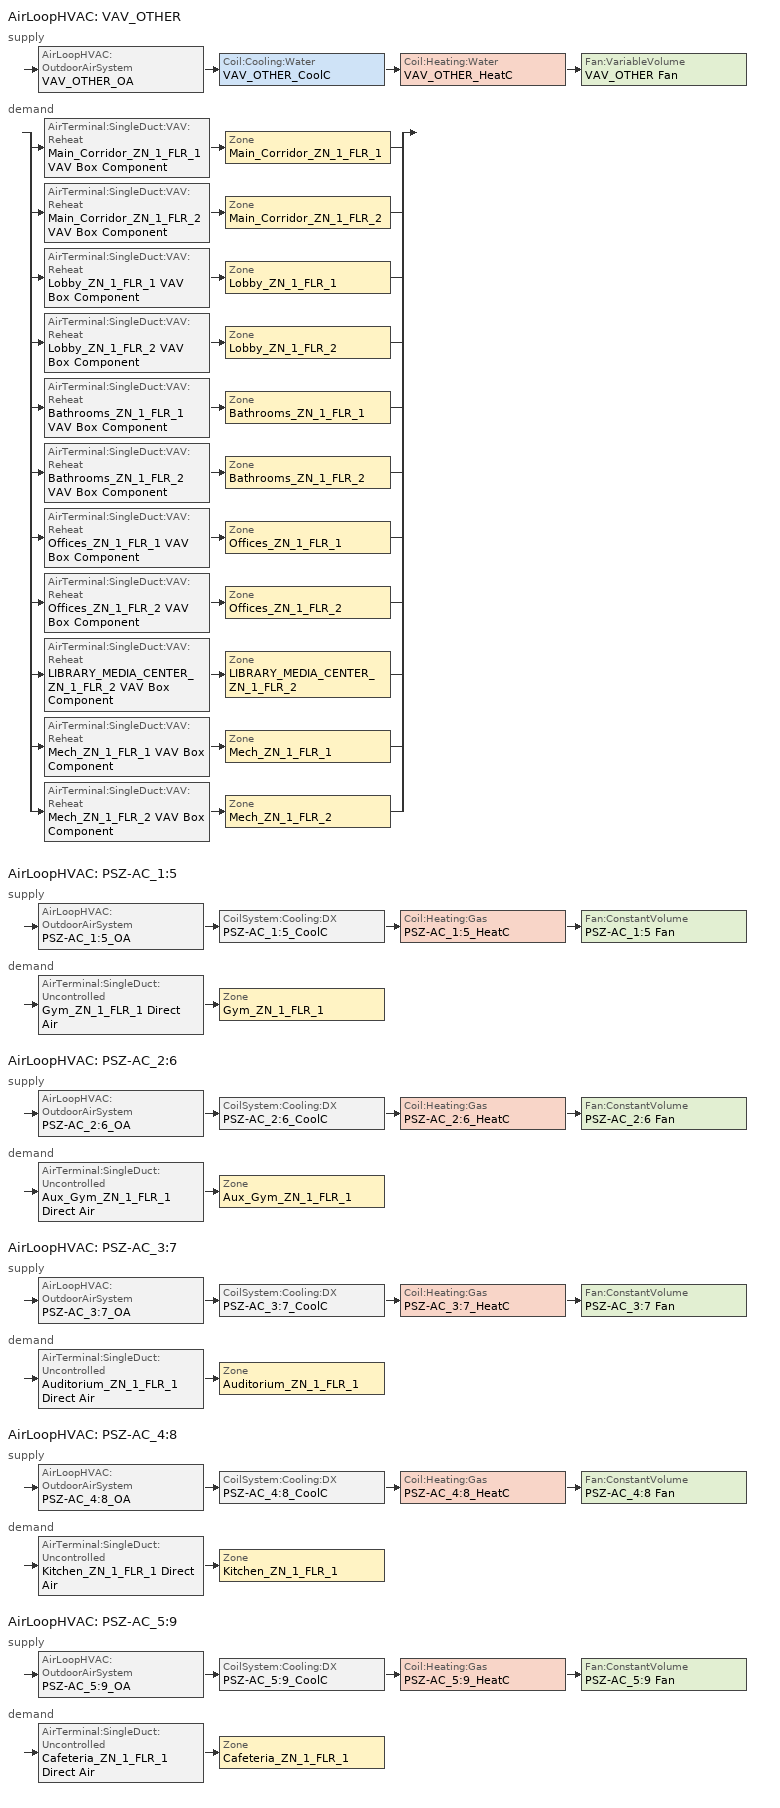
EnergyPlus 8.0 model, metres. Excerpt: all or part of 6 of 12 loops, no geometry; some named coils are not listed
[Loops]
AirLoopHVAC 'VAV_OTHER'
 supply: AirLoopHVAC:OutdoorAirSystem 'VAV_OTHER_OA' > Coil:Cooling:Water 'VAV_OTHER_CoolC' > Coil:Heating:Water 'VAV_OTHER_HeatC' > Fan:VariableVolume 'VAV_OTHER Fan'
 demand: split
  | AirTerminal:SingleDuct:VAV:Reheat 'Main_Corridor_ZN_1_FLR_1 VAV Box Component' > Zone 'Main_Corridor_ZN_1_FLR_1'
  | AirTerminal:SingleDuct:VAV:Reheat 'Main_Corridor_ZN_1_FLR_2 VAV Box Component' > Zone 'Main_Corridor_ZN_1_FLR_2'
  | AirTerminal:SingleDuct:VAV:Reheat 'Lobby_ZN_1_FLR_1 VAV Box Component' > Zone 'Lobby_ZN_1_FLR_1'
  | AirTerminal:SingleDuct:VAV:Reheat 'Lobby_ZN_1_FLR_2 VAV Box Component' > Zone 'Lobby_ZN_1_FLR_2'
  | AirTerminal:SingleDuct:VAV:Reheat 'Bathrooms_ZN_1_FLR_1 VAV Box Component' > Zone 'Bathrooms_ZN_1_FLR_1'
  | AirTerminal:SingleDuct:VAV:Reheat 'Bathrooms_ZN_1_FLR_2 VAV Box Component' > Zone 'Bathrooms_ZN_1_FLR_2'
  | AirTerminal:SingleDuct:VAV:Reheat 'Offices_ZN_1_FLR_1 VAV Box Component' > Zone 'Offices_ZN_1_FLR_1'
  | AirTerminal:SingleDuct:VAV:Reheat 'Offices_ZN_1_FLR_2 VAV Box Component' > Zone 'Offices_ZN_1_FLR_2'
  | AirTerminal:SingleDuct:VAV:Reheat 'LIBRARY_MEDIA_CENTER_ZN_1_FLR_2 VAV Box Component' > Zone 'LIBRARY_MEDIA_CENTER_ZN_1_FLR_2'
  | AirTerminal:SingleDuct:VAV:Reheat 'Mech_ZN_1_FLR_1 VAV Box Component' > Zone 'Mech_ZN_1_FLR_1'
  | AirTerminal:SingleDuct:VAV:Reheat 'Mech_ZN_1_FLR_2 VAV Box Component' > Zone 'Mech_ZN_1_FLR_2'
AirLoopHVAC 'PSZ-AC_1:5'
 supply: AirLoopHVAC:OutdoorAirSystem 'PSZ-AC_1:5_OA' > CoilSystem:Cooling:DX 'PSZ-AC_1:5_CoolC' > Coil:Heating:Gas 'PSZ-AC_1:5_HeatC' > Fan:ConstantVolume 'PSZ-AC_1:5 Fan'
 demand: AirTerminal:SingleDuct:Uncontrolled 'Gym_ZN_1_FLR_1 Direct Air' > Zone 'Gym_ZN_1_FLR_1'
AirLoopHVAC 'PSZ-AC_2:6'
 supply: AirLoopHVAC:OutdoorAirSystem 'PSZ-AC_2:6_OA' > CoilSystem:Cooling:DX 'PSZ-AC_2:6_CoolC' > Coil:Heating:Gas 'PSZ-AC_2:6_HeatC' > Fan:ConstantVolume 'PSZ-AC_2:6 Fan'
 demand: AirTerminal:SingleDuct:Uncontrolled 'Aux_Gym_ZN_1_FLR_1 Direct Air' > Zone 'Aux_Gym_ZN_1_FLR_1'
AirLoopHVAC 'PSZ-AC_3:7'
 supply: AirLoopHVAC:OutdoorAirSystem 'PSZ-AC_3:7_OA' > CoilSystem:Cooling:DX 'PSZ-AC_3:7_CoolC' > Coil:Heating:Gas 'PSZ-AC_3:7_HeatC' > Fan:ConstantVolume 'PSZ-AC_3:7 Fan'
 demand: AirTerminal:SingleDuct:Uncontrolled 'Auditorium_ZN_1_FLR_1 Direct Air' > Zone 'Auditorium_ZN_1_FLR_1'
AirLoopHVAC 'PSZ-AC_4:8'
 supply: AirLoopHVAC:OutdoorAirSystem 'PSZ-AC_4:8_OA' > CoilSystem:Cooling:DX 'PSZ-AC_4:8_CoolC' > Coil:Heating:Gas 'PSZ-AC_4:8_HeatC' > Fan:ConstantVolume 'PSZ-AC_4:8 Fan'
 demand: AirTerminal:SingleDuct:Uncontrolled 'Kitchen_ZN_1_FLR_1 Direct Air' > Zone 'Kitchen_ZN_1_FLR_1'
AirLoopHVAC 'PSZ-AC_5:9'
 supply: AirLoopHVAC:OutdoorAirSystem 'PSZ-AC_5:9_OA' > CoilSystem:Cooling:DX 'PSZ-AC_5:9_CoolC' > Coil:Heating:Gas 'PSZ-AC_5:9_HeatC' > Fan:ConstantVolume 'PSZ-AC_5:9 Fan'
 demand: AirTerminal:SingleDuct:Uncontrolled 'Cafeteria_ZN_1_FLR_1 Direct Air' > Zone 'Cafeteria_ZN_1_FLR_1'
[Sizing:Zone] Zone Cooling Design Supply Air Temperature Input Method=SupplyAirTemperature; Zone Cooling Design Supply Air Temperature {C}=12.8; Zone Heating Design Supply Air Temperature Input Method=SupplyAirTemperature; Zone Heating Design Supply Air Temperature {C}=40; Zone Cooling Design Supply Air Humidity Ratio {kg-H2O/kg-air}=0.0085; Zone Heating Design Supply Air Humidity Ratio {kg-H2O/kg-air}=0.008; Zone Heating Sizing Factor=0; Zone Cooling Sizing Factor=0; Cooling Design Air Flow Method=DesignDay; Cooling Design Air Flow Rate {m3/s}=0; Cooling Minimum Air Flow {m3/s}=0; Cooling Minimum Air Flow Fraction=0; Heating Design Air Flow Method=DesignDay; Heating Design Air Flow Rate {m3/s}=0
Name | Design Specification Outdoor Air Object
Main_Corridor_ZN_1_FLR_1 | SZ DSOA Main_Corridor_ZN_1_FLR_1
Main_Corridor_ZN_1_FLR_2 | SZ DSOA Main_Corridor_ZN_1_FLR_2
Lobby_ZN_1_FLR_1 | SZ DSOA Lobby_ZN_1_FLR_1
Lobby_ZN_1_FLR_2 | SZ DSOA Lobby_ZN_1_FLR_2
Bathrooms_ZN_1_FLR_1 | SZ DSOA Bathrooms_ZN_1_FLR_1
Bathrooms_ZN_1_FLR_2 | SZ DSOA Bathrooms_ZN_1_FLR_2
Offices_ZN_1_FLR_1 | SZ DSOA Offices_ZN_1_FLR_1
Offices_ZN_1_FLR_2 | SZ DSOA Offices_ZN_1_FLR_2
Gym_ZN_1_FLR_1 | SZ DSOA Gym_ZN_1_FLR_1
Aux_Gym_ZN_1_FLR_1 | SZ DSOA Aux_Gym_ZN_1_FLR_1
Auditorium_ZN_1_FLR_1 | SZ DSOA Auditorium_ZN_1_FLR_1
Kitchen_ZN_1_FLR_1 | SZ DSOA Kitchen_ZN_1_FLR_1
LIBRARY_MEDIA_CENTER_ZN_1_FLR_2 | SZ DSOA LIBRARY_MEDIA_CENTER_ZN_1_FLR_2
Cafeteria_ZN_1_FLR_1 | SZ DSOA Cafeteria_ZN_1_FLR_1
Mech_ZN_1_FLR_1 | SZ DSOA Mech_ZN_1_FLR_1
Mech_ZN_1_FLR_2 | SZ DSOA Mech_ZN_1_FLR_2
[DesignSpecification:OutdoorAir]
Name | Outdoor Air Method | Outdoor Air Flow per Zone Floor Area {m3/s-m2} | Outdoor Air Flow per Zone {m3/s} | Zone Outdoor Air Method | Outdoor Air Flow per Person {m3/s-person}
SZ DSOA Main_Corridor_ZN_1_FLR_1; SZ DSOA Main_Corridor_ZN_1_FLR_2; SZ DSOA Lobby_ZN_1_FLR_1; SZ DSOA Lobby_ZN_1_FLR_2 | Flow/Area | 0.000304781
SZ DSOA Bathrooms_ZN_1_FLR_1; SZ DSOA Bathrooms_ZN_1_FLR_2 | Flow/zone |  | 0.283
SZ DSOA Offices_ZN_1_FLR_1; SZ DSOA Offices_ZN_1_FLR_2 | Flow/Area | 0.000431773
SZ DSOA Gym_ZN_1_FLR_1; SZ DSOA Aux_Gym_ZN_1_FLR_1 | Flow/Area | 0.00152391
SZ DSOA Auditorium_ZN_1_FLR_1 | Flow/Area | 0.00411454
SZ DSOA Kitchen_ZN_1_FLR_1 | Flow/Zone |  | 0.0759835
SZ DSOA LIBRARY_MEDIA_CENTER_ZN_1_FLR_2 | Flow/Area | 0.000863546
SZ DSOA Cafeteria_ZN_1_FLR_1 | Flow/Area | 0.0047241
SZ DSOA Mech_ZN_1_FLR_1; SZ DSOA Mech_ZN_1_FLR_2 | Flow/Area | 0
CM DSOA Gym_ZN_1_FLR_1; CM DSOA Aux_Gym_ZN_1_FLR_1 |  | 0.00152391 |  | Sum | 0
CM DSOA Auditorium_ZN_1_FLR_1 |  | 0.000304781 |  | Sum | 0.0023596
CM DSOA Cafeteria_ZN_1_FLR_1 |  | 0.000914343 |  | Sum | 0.0035394
Design_Spec_OA_Corridor; Design_Spec_OA_Lobby |  | 0.000304781 |  | Sum | 1e-08
Design_Spec_OA_0 |  |  |  | Sum | 1e-08
Design_Spec_OA_Office |  | 0.000431773 |  | Sum | 1e-08
Design_Spec_OA_Library |  | 0.000863546 |  | Sum | 1e-08
[Fan:ZoneExhaust]
Kitchen_ZN_1_FLR_1 Exhaust Fan: Kitchen_Exhaust_SCH, 0.385, 125, 2.548516, Kitchen_Exhaust_SCH_DCV, Kitchen Exhaust Fan Balanced Exhaust Fraction Schedule
Bathrooms_ZN_1_FLR_1 Exhaust Fan; Bathrooms_ZN_1_FLR_2 Exhaust Fan: Hours_of_operation, 0.385, 125, 0.283
[Sizing:System] Type of Load to Size On=Sensible; Preheat Design Temperature {C}=7; Preheat Design Humidity Ratio {kgWater/kgDryAir}=0.008; Precool Design Temperature {C}=12.8; Precool Design Humidity Ratio {kgWater/kgDryAir}=0.008; Central Cooling Design Supply Air Temperature {C}=12.8; Sizing Option=Coincident; 100% Outdoor Air in Cooling=No; 100% Outdoor Air in Heating=No; Central Cooling Design Supply Air Humidity Ratio {kg-H2O/kg-Air}=0.0085; Central Heating Design Supply Air Humidity Ratio {kgWater/kgDryAir}=0.008; Cooling Design Air Flow Method=DesignDay; Cooling Design Air Flow Rate {m3/s}=0; Heating Design Air Flow Method=DesignDay; Heating Design Air Flow Rate {m3/s}=0; System Outdoor Air Method=ZoneSum
Name | Design Outdoor Air Flow Rate {m3/s} | Minimum System Air Flow Ratio | Central Heating Design Supply Air Temperature {C} | Central Heating Design Supply Air Temperature                        !- Central Heating Design Supply Air Temperature {C}
VAV_OTHER | 4.28948 | 0.3 | 12.8
PSZ-AC_1:5; PSZ-AC_2:6; PSZ-AC_3:7; PSZ-AC_4:8; PSZ-AC_5:9 | AUTOSIZE | 1 |  | 40
[ZoneControl:Thermostat] Control Type Schedule=Dual Zone Control Type Sched
Name | Zone or ZoneList | Control 1
Main_Corridor_ZN_1_FLR_1 Thermostat | Main_Corridor_ZN_1_FLR_1 | Main_Corridor_ZN_1_FLR_1 DualSPSched
Main_Corridor_ZN_1_FLR_2 Thermostat | Main_Corridor_ZN_1_FLR_2 | Main_Corridor_ZN_1_FLR_2 DualSPSched
Lobby_ZN_1_FLR_1 Thermostat | Lobby_ZN_1_FLR_1 | Lobby_ZN_1_FLR_1 DualSPSched
Lobby_ZN_1_FLR_2 Thermostat | Lobby_ZN_1_FLR_2 | Lobby_ZN_1_FLR_2 DualSPSched
Bathrooms_ZN_1_FLR_1 Thermostat | Bathrooms_ZN_1_FLR_1 | Bathrooms_ZN_1_FLR_1 DualSPSched
Bathrooms_ZN_1_FLR_2 Thermostat | Bathrooms_ZN_1_FLR_2 | Bathrooms_ZN_1_FLR_2 DualSPSched
Offices_ZN_1_FLR_1 Thermostat | Offices_ZN_1_FLR_1 | Offices_ZN_1_FLR_1 DualSPSched
Offices_ZN_1_FLR_2 Thermostat | Offices_ZN_1_FLR_2 | Offices_ZN_1_FLR_2 DualSPSched
Gym_ZN_1_FLR_1 Thermostat | Gym_ZN_1_FLR_1 | Gym_ZN_1_FLR_1 DualSPSched
Aux_Gym_ZN_1_FLR_1 Thermostat | Aux_Gym_ZN_1_FLR_1 | Aux_Gym_ZN_1_FLR_1 DualSPSched
Auditorium_ZN_1_FLR_1 Thermostat | Auditorium_ZN_1_FLR_1 | Auditorium_ZN_1_FLR_1 DualSPSched
Kitchen_ZN_1_FLR_1 Thermostat | Kitchen_ZN_1_FLR_1 | Kitchen_ZN_1_FLR_1 DualSPSched
LIBRARY_MEDIA_CENTER_ZN_1_FLR_2 Thermostat | LIBRARY_MEDIA_CENTER_ZN_1_FLR_2 | LIBRARY_MEDIA_CENTER_ZN_1_FLR_2 DualSPSched
Cafeteria_ZN_1_FLR_1 Thermostat | Cafeteria_ZN_1_FLR_1 | Cafeteria_ZN_1_FLR_1 DualSPSched
Mech_ZN_1_FLR_1 Thermostat | Mech_ZN_1_FLR_1 | Mech_ZN_1_FLR_1 DualSPSched
Mech_ZN_1_FLR_2 Thermostat | Mech_ZN_1_FLR_2 | Mech_ZN_1_FLR_2 DualSPSched
[ThermostatSetpoint:DualSetpoint]
Name | Heating Setpoint Temperature Schedule | Cooling Setpoint Temperature Schedule
Main_Corridor_ZN_1_FLR_1 DualSPSched; Main_Corridor_ZN_1_FLR_2 DualSPSched; Lobby_ZN_1_FLR_1 DualSPSched; Lobby_ZN_1_FLR_2 DualSPSched; Offices_ZN_1_FLR_1 DualSPSched; Offices_ZN_1_FLR_2 DualSPSched; Gym_ZN_1_FLR_1 DualSPSched; Aux_Gym_ZN_1_FLR_1 DualSPSched; Auditorium_ZN_1_FLR_1 DualSPSched; Kitchen_ZN_1_FLR_1 DualSPSched; LIBRARY_MEDIA_CENTER_ZN_1_FLR_2 DualSPSched; Cafeteria_ZN_1_FLR_1 DualSPSched | HTGSETP_SCH_YES_OPTIMUM | CLGSETP_SCH_YES_OPTIMUM
Bathrooms_ZN_1_FLR_1 DualSPSched; Bathrooms_ZN_1_FLR_2 DualSPSched; Mech_ZN_1_FLR_1 DualSPSched; Mech_ZN_1_FLR_2 DualSPSched | HTGSETP_SCH_Setback | CLGSETP_SCH_setup
[AirTerminal:SingleDuct:Uncontrolled] Availability Schedule=ALWAYS_ON; Maximum Air Flow Rate {m3/s}=AUTOSIZE
Gym_ZN_1_FLR_1 Direct Air; Aux_Gym_ZN_1_FLR_1 Direct Air; Auditorium_ZN_1_FLR_1 Direct Air; Kitchen_ZN_1_FLR_1 Direct Air; Cafeteria_ZN_1_FLR_1 Direct Air
[AirTerminal:SingleDuct:VAV:Reheat] Availability Schedule=ALWAYS_ON; Maximum Air Flow Rate {m3/s}=AUTOSIZE; Zone Minimum Air Flow Input Method=Constant; Maximum Hot Water or Steam Flow Rate {m3/s}=AUTOSIZE; Minimum Hot Water or Steam Flow Rate {m3/s}=0; Convergence Tolerance=0.001; Damper Heating Action=REVERSE; Maximum Flow Fraction During Reheat=0.5; Maximum Reheat Air Temperature {C}=40
Main_Corridor_ZN_1_FLR_1 VAV Box Component: Constant Minimum Air Flow FractionAi=0.441912; Reheat Coil=Main_Corridor_ZN_1_FLR_1 VAV Box Reheat Coil
Main_Corridor_ZN_1_FLR_2 VAV Box Component: Constant Minimum Air Flow FractionAi=0.28338; Reheat Coil=Main_Corridor_ZN_1_FLR_2 VAV Box Reheat Coil
Lobby_ZN_1_FLR_1 VAV Box Component: Reheat Coil=Lobby_ZN_1_FLR_1 VAV Box Reheat Coil; Constant Minimum Air Flow Fraction Fraction,=0.349422
Lobby_ZN_1_FLR_2 VAV Box Component: Reheat Coil=Lobby_ZN_1_FLR_2 VAV Box Reheat Coil; Constant Minimum Air Flow Fraction Fraction,=0.227558
Bathrooms_ZN_1_FLR_1 VAV Box Component: Reheat Coil=Bathrooms_ZN_1_FLR_1 VAV Box Reheat Coil; Constant Minimum Air Flow Fraction Fraction=1
Bathrooms_ZN_1_FLR_2 VAV Box Component: Reheat Coil=Bathrooms_ZN_1_FLR_2 VAV Box Reheat Coil; Constant Minimum Air Flow Fraction Fraction=1
Offices_ZN_1_FLR_1 VAV Box Component: Reheat Coil=Offices_ZN_1_FLR_1 VAV Box Reheat Coil; Constant Minimum Air Flow Fraction Fraction,=0.342543
Offices_ZN_1_FLR_2 VAV Box Component: Reheat Coil=Offices_ZN_1_FLR_2 VAV Box Reheat Coil; Constant Minimum Air Flow Fraction Fraction,=0.243608
LIBRARY_MEDIA_CENTER_ZN_1_FLR_2 VAV Box Component: Reheat Coil=LIBRARY_MEDIA_CENTER_ZN_1_FLR_2 VAV Box Reheat Coil; Constant Minimum Air Flow Fraction=0.553218
Mech_ZN_1_FLR_1 VAV Box Component: Reheat Coil=Mech_ZN_1_FLR_1 VAV Box Reheat Coil; Constant Minimum Air Flow Fraction Fraction,=0.2
Mech_ZN_1_FLR_2 VAV Box Component: Reheat Coil=Mech_ZN_1_FLR_2 VAV Box Reheat Coil; Constant Minimum Air Flow Fraction Fraction,=0.2
[Zone equipment]
Main_Corridor_ZN_1_FLR_1: Main_Corridor_ZN_1_FLR_1 VAV Box Component
Main_Corridor_ZN_1_FLR_2: Main_Corridor_ZN_1_FLR_2 VAV Box Component
Lobby_ZN_1_FLR_1: Lobby_ZN_1_FLR_1 VAV Box Component
Lobby_ZN_1_FLR_2: Lobby_ZN_1_FLR_2 VAV Box Component
Bathrooms_ZN_1_FLR_1: Bathrooms_ZN_1_FLR_1 Exhaust Fan, Bathrooms_ZN_1_FLR_1 VAV Box Component
Bathrooms_ZN_1_FLR_2: Bathrooms_ZN_1_FLR_2 Exhaust Fan, Bathrooms_ZN_1_FLR_2 VAV Box Component
Offices_ZN_1_FLR_1: Offices_ZN_1_FLR_1 VAV Box Component
Offices_ZN_1_FLR_2: Offices_ZN_1_FLR_2 VAV Box Component
Gym_ZN_1_FLR_1: Gym_ZN_1_FLR_1 Direct Air
Aux_Gym_ZN_1_FLR_1: Aux_Gym_ZN_1_FLR_1 Direct Air
Auditorium_ZN_1_FLR_1: Auditorium_ZN_1_FLR_1 Direct Air
Kitchen_ZN_1_FLR_1: Kitchen_ZN_1_FLR_1 Exhaust Fan, Kitchen_ZN_1_FLR_1 Direct Air
Cafeteria_ZN_1_FLR_1: Cafeteria_ZN_1_FLR_1 Direct Air
LIBRARY_MEDIA_CENTER_ZN_1_FLR_2: LIBRARY_MEDIA_CENTER_ZN_1_FLR_2 VAV Box Component
Mech_ZN_1_FLR_1: Mech_ZN_1_FLR_1 VAV Box Component
Mech_ZN_1_FLR_2: Mech_ZN_1_FLR_2 VAV Box Component
[Fan:ConstantVolume] Availability Schedule=HVACOperationSchd; Maximum Flow Rate {m3/s}=AUTOSIZE; Motor In Airstream Fraction=1
Name | Fan Efficiency | Pressure Rise {Pa} | Motor Efficiency
PSZ-AC_1:5 Fan; PSZ-AC_2:6 Fan; PSZ-AC_3:7 Fan | 0.59605 | 1018.41 | 0.917
PSZ-AC_4:8 Fan; PSZ-AC_5:9 Fan | 0.58175 | 622.5 | 0.895
[Fan:VariableVolume]
VAV_OTHER Fan: Availability Schedule=HVACOperationSchd; Fan Efficiency=0.6084; Pressure Rise {Pa}=1314.72; Maximum Flow Rate {m3/s}=AUTOSIZE; Fan Power Minimum Flow Rate Input Method=Fraction; Fan Power Minimum Flow Fraction=0.25; Motor Efficiency=0.936; Motor In Airstream Fraction=1; Fan Power Coefficient 1=0.0408; Fan Power Coefficient 2=0.088; Fan Power Coefficient 3=-0.0729; Fan Power Coefficient 4=0.9437; Fan Power Coefficient 5=0
[Coil:Cooling:Water]
VAV_OTHER_CoolC: Availability Schedule=ALWAYS_ON; Design Water Flow Rate {m3/s}=AUTOSIZE; Design Air Flow Rate {m3/s}=AUTOSIZE; Design Inlet Water Temperature {C}=AUTOSIZE; Design Inlet Air Temperature {C}=AUTOSIZE; Design Outlet Air Temperature {C}=AUTOSIZE; Design Inlet Air Humidity Ratio {kgWater/kgDryAir}=AUTOSIZE; Design Outlet Air Humidity Ratio {kgWater/kgDryAir}=AUTOSIZE; Type of Analysis=SimpleAnalysis; Heat Exchanger Configuration=CrossFlow
[Coil:Cooling:DX:TwoSpeed] Availability Schedule=ALWAYS_ON
Name | Rated High Speed Total Cooling Capacity {W} | Rated High Speed Sensible Heat Ratio | Rated High Speed COP {W/W} | Rated High Speed Air Flow Rate {m3/s} | Total Cooling Capacity Function of Temperature Curve | Total Cooling Capacity Function of Flow Fraction Curve | Energy Input Ratio Function of Temperature Curve | Energy Input Ratio Function of Flow Fraction Curve | Part Load Fraction Correlation Curve | Rated Low Speed Total Cooling Capacity {W} | Rated Low Speed Sensible Heat Ratio | Rated Low Speed COP {W/W} | Rated Low Speed Air Flow Rate {m3/s} | Low Speed Total Cooling Capacity Function of Temperature Curve | Low Speed Energy Input Ratio Function of Temperature Curve
PSZ-AC_1:5_CoolC DXCoil | 60564.51 | 0.79866 | 3.73224 | 3.6587 | PSZ-AC_1:5_CoolCLennoxStandard10Ton_TGA120S2B_CapFT | PSZ-AC_1:5_CoolCLennoxStandard10Ton_TGA120S2B_CapFF | PSZ-AC_1:5_CoolCLennoxStandard10Ton_TGA120S2B_EIRFT | PSZ-AC_1:5_CoolCLennoxStandard10Ton_TGA120S2B_EIRFFF | PSZ-AC_1:5_CoolCLennoxStandard10Ton_TGA120S2B_PLR | 30282.3 | 0.79866 | 3.73224 | 2.43913 | PSZ-AC_1:5_CoolCLennoxStandard10Ton_TGA120S2B_CapFT | PSZ-AC_1:5_CoolCLennoxStandard10Ton_TGA120S2B_EIRFT
PSZ-AC_2:6_CoolC DXCoil | 60308.98 | 0.79866 | 3.73224 | 3.64327 | PSZ-AC_2:6_CoolCLennoxStandard10Ton_TGA120S2B_CapFT | PSZ-AC_2:6_CoolCLennoxStandard10Ton_TGA120S2B_CapFF | PSZ-AC_2:6_CoolCLennoxStandard10Ton_TGA120S2B_EIRFT | PSZ-AC_2:6_CoolCLennoxStandard10Ton_TGA120S2B_EIRFFF | PSZ-AC_2:6_CoolCLennoxStandard10Ton_TGA120S2B_PLR | 30154.49 | 0.79866 | 3.73224 | 2.42885 | PSZ-AC_2:6_CoolCLennoxStandard10Ton_TGA120S2B_CapFT | PSZ-AC_2:6_CoolCLennoxStandard10Ton_TGA120S2B_EIRFT
PSZ-AC_3:7_CoolC DXCoil | 67292.96 | 0.79866 | 3.73224 | 4.06517 | PSZ-AC_3:7_CoolCLennoxStandard10Ton_TGA120S2B_CapFT | PSZ-AC_3:7_CoolCLennoxStandard10Ton_TGA120S2B_CapFF | PSZ-AC_3:7_CoolCLennoxStandard10Ton_TGA120S2B_EIRFT | PSZ-AC_3:7_CoolCLennoxStandard10Ton_TGA120S2B_EIRFFF | PSZ-AC_3:7_CoolCLennoxStandard10Ton_TGA120S2B_PLR | 33646.48 | 0.79866 | 3.73224 | 2.71011 | PSZ-AC_3:7_CoolCLennoxStandard10Ton_TGA120S2B_CapFT | PSZ-AC_3:7_CoolCLennoxStandard10Ton_TGA120S2B_EIRFT
PSZ-AC_4:8_CoolC DXCoil | 35310.46 | 0.77872 | 3.79883 | 2.01743 | PSZ-AC_4:8_CoolCLennoxStandard10Ton_TGA120S2B_CapFT | PSZ-AC_4:8_CoolCLennoxStandard10Ton_TGA120S2B_CapFF | PSZ-AC_4:8_CoolCLennoxStandard10Ton_TGA120S2B_EIRFT | PSZ-AC_4:8_CoolCLennoxStandard10Ton_TGA120S2B_EIRFFF | PSZ-AC_4:8_CoolCLennoxStandard10Ton_TGA120S2B_PLR | 17655.23 | 0.77872 | 3.79883 | 1.34495 | PSZ-AC_4:8_CoolCLennoxStandard10Ton_TGA120S2B_CapFT | PSZ-AC_4:8_CoolCLennoxStandard10Ton_TGA120S2B_EIRFT
PSZ-AC_5:9_CoolC DXCoil | 48797.23 | 0.79866 | 3.73224 | 2.94784 | PSZ-AC_5:9_CoolCLennoxStandard10Ton_TGA120S2B_CapFT | PSZ-AC_5:9_CoolCLennoxStandard10Ton_TGA120S2B_CapFF | PSZ-AC_5:9_CoolCLennoxStandard10Ton_TGA120S2B_EIRFT | PSZ-AC_5:9_CoolCLennoxStandard10Ton_TGA120S2B_EIRFFF | PSZ-AC_5:9_CoolCLennoxStandard10Ton_TGA120S2B_PLR | 24398.6 | 0.79866 | 3.73224 | 1.96523 | PSZ-AC_5:9_CoolCLennoxStandard10Ton_TGA120S2B_CapFT | PSZ-AC_5:9_CoolCLennoxStandard10Ton_TGA120S2B_EIRFT
[Coil:Heating:Water]
VAV_OTHER_HeatC: Availability Schedule=ALWAYS_ON; U-Factor Times Area Value {W/K}=AUTOSIZE; Maximum Water Flow Rate {m3/s}=AUTOSIZE; Performance Input Method=UFactorTimesAreaAndDesignWaterFlowRate; Rated Capacity {W}=AUTOSIZE; Rated Inlet Water Temperature {C}=82.2; Rated Inlet Air Temperature {C}=12.8; Rated Outlet Water Temperature {C}=71.1; Rated Outlet Air Temperature {C}=40
[Coil:Heating:Gas] Availability Schedule=ALWAYS_ON; Gas Burner Efficiency=0.8; Nominal Capacity                        !- Nominal Capacity {W}=AUTOSIZE
PSZ-AC_1:5_HeatC; PSZ-AC_2:6_HeatC; PSZ-AC_3:7_HeatC; PSZ-AC_4:8_HeatC; PSZ-AC_5:9_HeatC
[CoilSystem:Cooling:DX] Availability Schedule=ALWAYS_ON
Name | Cooling Coil
PSZ-AC_1:5_CoolC | PSZ-AC_1:5_CoolC DXCoil
PSZ-AC_2:6_CoolC | PSZ-AC_2:6_CoolC DXCoil
PSZ-AC_3:7_CoolC | PSZ-AC_3:7_CoolC DXCoil
PSZ-AC_4:8_CoolC | PSZ-AC_4:8_CoolC DXCoil
PSZ-AC_5:9_CoolC | PSZ-AC_5:9_CoolC DXCoil
[Controller:WaterCoil] Control Variable=Temperature; Actuator Variable=Flow; Maximum Actuated Flow {m3/s}=AUTOSIZE; Minimum Actuated Flow {m3/s}=0
Name | Action | Controller Convergence Tolerance {deltaC}
VAV_OTHER_CoolC_Controller | Reverse
VAV_OTHER_HeatC_Controller | Normal | 0.0001
[Controller:OutdoorAir] Maximum Outdoor Air Flow Rate {m3/s}=AUTOSIZE; Economizer Control Action Type=ModulateFlow; Minimum Limit Type=FixedMinimum
Name | Minimum Outdoor Air Flow Rate {m3/s}                        !- Minimum Outdoor Air Flow Rate {m3/s} | Economizer Control Type,             !- Economizer Control | Minimum Outdoor Air Schedule | Mechanical Ventilation Controller | Minimum Outdoor Air Flow Rate {m3/s} | Economizer Control Type | Lockout Type | Maximum Fraction of Outdoor Air Schedule | Minimum Outdoor Air Schedule Name,
VAV_OTHER_OA_Controller | 0 | DifferentialDryBulb | MinOA_MotorizedDamper_Sched | VAV_OTHER_MultiZone
PSZ-AC_1:5_OA_Controller |  |  | MinOA_MotorizedDamper_Sched | Gym Vent Control | 0 | DifferentialDryBulb | NoLockout | PSZ1_5_Timestep_Econ_Eff_SCH
PSZ-AC_2:6_OA_Controller |  |  | MinOA_MotorizedDamper_Sched | Aux Gym Vent Control | 0 | DifferentialDryBulb | NoLockout | PSZ2_6_Timestep_Econ_Eff_SCH
PSZ-AC_3:7_OA_Controller |  |  |  | Auditorium VentControl | 0 | DifferentialDryBulb | NoLockout | PSZ3_7_Timestep_Econ_Eff_SCH | MinOA_MotorizedDamper_Sched
PSZ-AC_4:8_OA_Controller |  |  | Kitchen_Exhaust_SCH |  | AUTOSIZE | DifferentialDryBulb | NoLockout | PSZ4_8_Timestep_Econ_Eff_SCH
PSZ-AC_5:9_OA_Controller |  |  | MinOA_MotorizedDamper_Sched | Cafeteria Vent Control | 0 | DifferentialDryBulb | NoLockout | PSZ5_9_Timestep_Econ_Eff_SCH
[Controller:MechanicalVentilation]
Gym Vent Control: MinOA_Sched, Yes, ZoneSum, Gym_ZN_1_FLR_1, CM DSOA Gym_ZN_1_FLR_1, CM DSZAD Gym_ZN_1_FLR_1
Aux Gym Vent Control: MinOA_Sched, Yes, ZoneSum, Aux_Gym_ZN_1_FLR_1, CM DSOA Aux_Gym_ZN_1_FLR_1, CM DSZAD Aux_Gym_ZN_1_FLR_1
Auditorium VentControl: MinOA_Sched, Yes, ZoneSum, Auditorium_ZN_1_FLR_1, CM DSOA Auditorium_ZN_1_FLR_1, CM DSZAD Auditorium_ZN_1_FLR_1
Cafeteria Vent Control: MinOA_Sched, Yes, ZoneSum, Cafeteria_ZN_1_FLR_1, CM DSOA Cafeteria_ZN_1_FLR_1, CM DSZAD Cafeteria_ZN_1_FLR_1
VAV_OTHER_MultiZone: ALWAYS_ON, Yes, VentilationRateProcedure, Main_Corridor_ZN_1_FLR_1, Design_Spec_OA_Corridor, Design_Spec_ZAD_1, Main_Corridor_ZN_1_FLR_2, Design_Spec_OA_Corridor, Design_Spec_ZAD_1, Lobby_ZN_1_FLR_1, Design_Spec_OA_Lobby, Design_Spec_ZAD_1, Lobby_ZN_1_FLR_2, Design_Spec_OA_Lobby, Design_Spec_ZAD_1, Bathrooms_ZN_1_FLR_1, Design_Spec_OA_0, Design_Spec_ZAD_1, Bathrooms_ZN_1_FLR_2, Design_Spec_OA_0, Design_Spec_ZAD_1, Offices_ZN_1_FLR_1, Design_Spec_OA_Office, Design_Spec_ZAD_1, Offices_ZN_1_FLR_2, Design_Spec_OA_Office, Design_Spec_ZAD_1, Library_Media_Center_ZN_1_FLR_2, Design_Spec_OA_Library, Design_Spec_ZAD_1, Mech_ZN_1_FLR_1, Design_Spec_OA_0, Design_Spec_ZAD_1, Mech_ZN_1_FLR_2, Design_Spec_OA_0, Design_Spec_ZAD_1
[DesignSpecification:ZoneAirDistribution] Zone Air Distribution Effectiveness in Cooling Mode 1=1; Zone Air Distribution Effectiveness in Heating Mode 1=1
CM DSZAD Gym_ZN_1_FLR_1; CM DSZAD Aux_Gym_ZN_1_FLR_1; CM DSZAD Auditorium_ZN_1_FLR_1; CM DSZAD Cafeteria_ZN_1_FLR_1; Design_Spec_ZAD_1
[AirLoopHVAC] Design Supply Air Flow Rate {m3/s}=AUTOSIZE
VAV_OTHER; PSZ-AC_1:5; PSZ-AC_2:6; PSZ-AC_3:7; PSZ-AC_4:8; PSZ-AC_5:9
[WaterHeater:Mixed]
SHW Booster Water Heater: Tank Volume {m3}=0.0227125; Setpoint Temperature Schedule=Booster Water Setpoint Temp Schedule; Deadband Temperature Difference {deltaC}=2; Maximum Temperature Limit {C}=82.2222; Heater Control Type=Cycle; Heater Maximum Capacity {W}=14000; Heater Minimum Capacity {W}=0; Heater Fuel Type=Electricity; Heater Thermal Efficiency=1; Off Cycle Parasitic Fuel Type=Electricity; Off Cycle Parasitic Heat Fraction to Tank=0; Ambient Temperature Indicator=Zone; Ambient Temperature Zone=KITCHEN_ZN_1_FLR_1; Off-Cycle Loss Coefficient To Ambient Temperature {W/K}.=1.59105; On-Cycle Loss Coefficient To Ambient Temperature {W/K}   .=1.59105; Peak Use Flow Rate {m3/s}=0.00149607; Use Flow Rate Fraction Schedule=BLDG_SWH_SCH; Cold Water Supply Temperature Schedule=Booster Water Inlet Temp Schedule
[SetpointManager:OutdoorAirReset]
VAV_OTHER SAT setpoint: Control Variable=Temperature; Setpoint at Outdoor Low Temperature {C}=15.6; Outdoor Low Temperature {C}=10; Setpoint at Outdoor High Temperature {C}=12.8; Outdoor High Temperature {C}=21.1; Setpoint Node or NodeList=VAV_OTHER Supply Equipment Outlet Node
[SetpointManager:SingleZone:Reheat] Control Variable=Temperature; Minimum Supply Air Temperature {C}=10; Maximum Supply Air Temperature {C}=50
Name | Control Zone | Setpoint Node or NodeList
SupAirTemp MngrGym_ZN_1_FLR_1 | Gym_ZN_1_FLR_1 | PSZ-AC_1:5 Supply Equipment Outlet Node
SupAirTemp MngrAux_Gym_ZN_1_FLR_1 | Aux_Gym_ZN_1_FLR_1 | PSZ-AC_2:6 Supply Equipment Outlet Node
SupAirTemp MngrAuditorium_ZN_1_FLR_1 | Auditorium_ZN_1_FLR_1 | PSZ-AC_3:7 Supply Equipment Outlet Node
SupAirTemp MngrKitchen_ZN_1_FLR_1 | Kitchen_ZN_1_FLR_1 | PSZ-AC_4:8 Supply Equipment Outlet Node
SupAirTemp MngrCafeteria_ZN_1_FLR_1 | Cafeteria_ZN_1_FLR_1 | PSZ-AC_5:9 Supply Equipment Outlet Node
[SetpointManager:MixedAir] Control Variable=Temperature
Name | Setpoint Node or NodeList
VAV_OTHER_CoolC SAT Manager | VAV_OTHER_CoolC-VAV_OTHER_HeatCNode
VAV_OTHER_HeatC SAT Manager | VAV_OTHER_HeatC-VAV_OTHER FanNode
VAV_OTHER_OAMixed Air Temp Manager | VAV_OTHER_OA-VAV_OTHER_CoolCNode
PSZ-AC_1:5_CoolC SAT Manager | PSZ-AC_1:5_CoolC-PSZ-AC_1:5_HeatCNode
PSZ-AC_1:5_HeatC MixedAir Manager | PSZ-AC_1:5_HeatC-PSZ-AC_1:5 FanNode
PSZ-AC_1:5_OAMixed Air Temp Manager | PSZ-AC_1:5_OA-PSZ-AC_1:5_CoolCNode
PSZ-AC_2:6_CoolC SAT Manager | PSZ-AC_2:6_CoolC-PSZ-AC_2:6_HeatCNode
PSZ-AC_2:6_HeatC MixedAir Manager | PSZ-AC_2:6_HeatC-PSZ-AC_2:6 FanNode
PSZ-AC_2:6_OAMixed Air Temp Manager | PSZ-AC_2:6_OA-PSZ-AC_2:6_CoolCNode
PSZ-AC_3:7_CoolC SAT Manager | PSZ-AC_3:7_CoolC-PSZ-AC_3:7_HeatCNode
PSZ-AC_3:7_HeatC MixedAir Manager | PSZ-AC_3:7_HeatC-PSZ-AC_3:7 FanNode
PSZ-AC_3:7_OAMixed Air Temp Manager | PSZ-AC_3:7_OA-PSZ-AC_3:7_CoolCNode
PSZ-AC_4:8_CoolC SAT Manager | PSZ-AC_4:8_CoolC-PSZ-AC_4:8_HeatCNode
PSZ-AC_4:8_HeatC MixedAir Manager | PSZ-AC_4:8_HeatC-PSZ-AC_4:8 FanNode
PSZ-AC_4:8_OAMixed Air Temp Manager | PSZ-AC_4:8_OA-PSZ-AC_4:8_CoolCNode
PSZ-AC_5:9_CoolC SAT Manager | PSZ-AC_5:9_CoolC-PSZ-AC_5:9_HeatCNode
PSZ-AC_5:9_HeatC MixedAir Manager | PSZ-AC_5:9_HeatC-PSZ-AC_5:9 FanNode
PSZ-AC_5:9_OAMixed Air Temp Manager | PSZ-AC_5:9_OA-PSZ-AC_5:9_CoolCNode
[Refrigeration:Case] Availability Schedule=ALWAYS_ON; Zone=Kitchen_ZN_1_FLR_1; Rated Ambient Temperature {C}=23.88; Rated Ambient Relative Humidity {percent}=55; Rated Total Cooling Capacity per Unit Length {W/m}=734; Case Length {m}=7.32; Latent Case Credit Curve Type=CaseTemperatureMethod; Standard Case Lighting Power per Unit Length {W/m}=33; Case Lighting Schedule=walkin_occ_lght_sch; Fraction of Lighting Energy to Case=1; Case Anti-Sweat Heater Power per Unit Length {W/m}=0; Minimum Anti-Sweat Heater Power per Unit Length {W/m}=0; Anti-Sweat Heater Control Type=None; Humidity at Zero Anti-Sweat Heater Energy {percent}=0; Case Height {m}=0; Defrost Energy Correction Curve Type=None
Name | Rated Latent Heat Ratio | Rated Runtime Fraction | Case Operating Temperature {C} | Latent Case Credit Curve | Standard Case Fan Power per Unit Length {W/m} | Operating Case Fan Power per Unit Length {W/m} | Fraction of Anti-Sweat Heater Energy to Case | Case Defrost Power per Unit Length {W/m} | Case Defrost Type | Case Defrost Schedule | Case Defrost Drip-Down Schedule | Under Case HVAC Return Air Fraction | Refrigerated Case Restocking Schedule | Case Credit Fraction Schedule
Kitchen_ZN_1_FLR_1_Case:1_WALKINFREEZER | 0.1 | 0.4 | -23 | Kitchen_ZN_1_FLR_1_Case:1_WALKINFREEZERSingleShelfHorizontal_LatentEnergyMult | 19.5143 | 19.5143 | 0 | 410 | ELECTRIC | Kitchen_ZN_1_FLR_1_Case:1_WALKINFREEZER_CaseDefrost2aDaySched | Kitchen_ZN_1_FLR_1_Case:1_WALKINFREEZER_CaseDripDown2aDaySched | 0 | Kitchen_ZN_1_FLR_1_Case:1_WALKINFREEZER_WalkInStockingSched | Kitchen_ZN_1_FLR_1_Case:1_WALKINFREEZER_CaseCreditReduxSched
Kitchen_ZN_1_FLR_1_Case:2_SELFCONTAINEDDISPLAYCASE | 0.08 | 0.85 | 2 | Kitchen_ZN_1_FLR_1_Case:2_SELFCONTAINEDDISPLAYCASEMultiShelfVertical_LatentEnergyMult | 15.7143 | 15.7143 | 0.2 | 0 | NONE |  |  | 0.05 | Kitchen_ZN_1_FLR_1_Case:2_SELFCONTAINEDDISPLAYCASE_CaseStockingSched
[Refrigeration:CaseAndWalkInList]
Name | Case or WalkIn 1
RACK1CaseList | Kitchen_ZN_1_FLR_1_Case:1_WALKINFREEZER
RACK2CaseList | Kitchen_ZN_1_FLR_1_Case:2_SELFCONTAINEDDISPLAYCASE
[EnergyManagementSystem:Sensor]
Name | Output:Variable or Output:Meter Index Key | Output:Variable or Output:Meter
GYM_ZN_1_FLR_1_Temp | GYM_ZN_1_FLR_1 Air Node | System Node Temperature
PSZ1_5_OAFlowMass | PSZ-AC_1:5_OAInlet Node | System Node Mass Flow Rate
PSZ1_5_HeatingRTF | PSZ-AC_1:5_HeatC | Heating Coil Runtime Fraction
PSZ1_5_RTF | PSZ-AC_1:5_CoolC DXCoil | Cooling Coil Runtime Fraction
PSZ1_5_SpeedRatio | PSZ-AC_1:5_CoolC | Coil System Compressor Speed Ratio
PSZ1_5_Econo_Status | PSZ-AC_1:5 | Air System Outdoor Air Economizer Status
AUX_GYM_ZN_1_FLR_1_Temp | AUX_GYM_ZN_1_FLR_1 Air Node | System Node Temperature
PSZ2_6_OAFlowMass | PSZ-AC_2:6_OAInlet Node | System Node Mass Flow Rate
PSZ2_6_HeatingRTF | PSZ-AC_2:6_HeatC | Heating Coil Runtime Fraction
PSZ2_6_RTF | PSZ-AC_2:6_CoolC DXCoil | Cooling Coil Runtime Fraction
PSZ2_6_SpeedRatio | PSZ-AC_2:6_CoolC | Coil System Compressor Speed Ratio
PSZ2_6_Econo_Status | PSZ-AC_2:6 | Air System Outdoor Air Economizer Status
AUDITORIUM_ZN_1_FLR_1_Temp | AUDITORIUM_ZN_1_FLR_1 Air Node | System Node Temperature
PSZ3_7_OAFlowMass | PSZ-AC_3:7_OAInlet Node | System Node Mass Flow Rate
PSZ3_7_HeatingRTF | PSZ-AC_3:7_HeatC | Heating Coil Runtime Fraction
PSZ3_7_RTF | PSZ-AC_3:7_CoolC DXCoil | Cooling Coil Runtime Fraction
PSZ3_7_SpeedRatio | PSZ-AC_3:7_CoolC | Coil System Compressor Speed Ratio
PSZ3_7_Econo_Status | PSZ-AC_3:7 | Air System Outdoor Air Economizer Status
KITCHEN_ZN_1_FLR_1_Temp | KITCHEN_ZN_1_FLR_1 Air Node | System Node Temperature
PSZ4_8_OAFlowMass | PSZ-AC_4:8_OAInlet Node | System Node Mass Flow Rate
PSZ4_8_HeatingRTF | PSZ-AC_4:8_HeatC | Heating Coil Runtime Fraction
PSZ4_8_RTF | PSZ-AC_4:8_CoolC DXCoil | Cooling Coil Runtime Fraction
PSZ4_8_SpeedRatio | PSZ-AC_4:8_CoolC | Coil System Compressor Speed Ratio
PSZ4_8_Econo_Status | PSZ-AC_4:8 | Air System Outdoor Air Economizer Status
CAFETERIA_ZN_1_FLR_1_Temp | CAFETERIA_ZN_1_FLR_1 Air Node | System Node Temperature
PSZ5_9_OAFlowMass | PSZ-AC_5:9_OAInlet Node | System Node Mass Flow Rate
PSZ5_9_HeatingRTF | PSZ-AC_5:9_HeatC | Heating Coil Runtime Fraction
PSZ5_9_RTF | PSZ-AC_5:9_CoolC DXCoil | Cooling Coil Runtime Fraction
PSZ5_9_SpeedRatio | PSZ-AC_5:9_CoolC | Coil System Compressor Speed Ratio
PSZ5_9_Econo_Status | PSZ-AC_5:9 | Air System Outdoor Air Economizer Status
[EnergyManagementSystem:InternalVariable]
Name | Internal Data Index Key | Internal Data Type
PSZ1_5_Fan_DesignPressure | PSZ-AC_1:5 fan | Fan Nominal Pressure Rise
PSZ1_5_DesignFlowMass | PSZ-AC_1:5_OA_CONTROLLER | Outdoor Air Controller Maximum Mass Flow Rate
PSZ1_5_OADesignMass | PSZ-AC_1:5_OA_CONTROLLER | Outdoor Air Controller Minimum Mass Flow Rate
PSZ2_6_Fan_DesignPressure | PSZ-AC_2:6 fan | Fan Nominal Pressure Rise
PSZ2_6_DesignFlowMass | PSZ-AC_2:6_OA_CONTROLLER | Outdoor Air Controller Maximum Mass Flow Rate
PSZ2_6_OADesignMass | PSZ-AC_2:6_OA_CONTROLLER | Outdoor Air Controller Minimum Mass Flow Rate
PSZ3_7_Fan_DesignPressure | PSZ-AC_3:7 fan | Fan Nominal Pressure Rise
PSZ3_7_DesignFlowMass | PSZ-AC_3:7_OA_CONTROLLER | Outdoor Air Controller Maximum Mass Flow Rate
PSZ3_7_OADesignMass | PSZ-AC_3:7_OA_CONTROLLER | Outdoor Air Controller Minimum Mass Flow Rate
PSZ4_8_Fan_DesignPressure | PSZ-AC_4:8 fan | Fan Nominal Pressure Rise
PSZ4_8_DesignFlowMass | PSZ-AC_4:8_OA_CONTROLLER | Outdoor Air Controller Maximum Mass Flow Rate
PSZ4_8_OADesignMass | PSZ-AC_4:8_OA_CONTROLLER | Outdoor Air Controller Minimum Mass Flow Rate
PSZ5_9_Fan_DesignPressure | PSZ-AC_5:9 fan | Fan Nominal Pressure Rise
PSZ5_9_DesignFlowMass | PSZ-AC_5:9_OA_CONTROLLER | Outdoor Air Controller Maximum Mass Flow Rate
PSZ5_9_OADesignMass | PSZ-AC_5:9_OA_CONTROLLER | Outdoor Air Controller Minimum Mass Flow Rate
[EnergyManagementSystem:Actuator] Actuated Component Type=Fan; Actuated Component Control Type=Fan Pressure Rise
Name | Actuated Component Unique
PSZ1_5_Fan_Pressure | PSZ-AC_1:5 fan
PSZ2_6_Fan_Pressure | PSZ-AC_2:6 fan
PSZ3_7_Fan_Pressure | PSZ-AC_3:7 fan
PSZ4_8_Fan_Pressure | PSZ-AC_4:8 fan
PSZ5_9_Fan_Pressure | PSZ-AC_5:9 fan
[Schedule:Compact]
Booster Water Inlet Temp Schedule: THROUGH: 12/31, FOR: AllDays, UNTIL: 24:00, 60
Booster Water Setpoint Temp Schedule: THROUGH: 12/31, FOR: AllDays, UNTIL: 24:00, 82.22
BLDG_SWH_SCH: Through: 6/15, For: SummerDesignDay, Until: 07:00, 0.05, Until: 08:00, 0.1, Until: 09:00, 0.34, Until: 10:00, 0.6, Until: 11:00, 0.63, Until: 12:00, 0.72, Until: 13:00, 0.79, Until: 14:00, 0.83, Until: 15:00, 0.61, Until: 16:00, 0.65, Until: 18:00, 0.1, Until: 19:00, 0.19, Until: 20:00, 0.25, Until: 22:00, 0.22, Until: 23:00, 0.12, Until: 24:00, 0.09, For: Weekdays, Until: 07:00, 0, Until: 08:00, 0, Until: 09:00, 0.34, Until: 10:00, 0.6, Until: 11:00, 0.63, Until: 12:00, 0.72, Until: 13:00, 0.79, Until: 14:00, 0.83, Until: 15:00, 0.61, Until: 16:00, 0.65, Until: 18:00, 0.1, Until: 19:00, 0.19, Until: 20:00, 0.25, Until: 22:00, 0, Until: 23:00, 0, Until: 24:00, 0, For: WinterDesignDay, Until: 09:00, 0.03, Until: 13:00, 0.05, Until: 24:00, 0.03, For: Saturday, Until: 09:00, 0, Until: 13:00, 0, Until: 24:00, 0, For: Sunday Holidays AllOtherDays, Until: 08:00, 0, Until: 14:00, 0, Until: 24:00, 0, Through: 9/15, For: SummerDesignDay, Until: 07:00, 0.05, Until: 18:00, 0.1, Until: 19:00, 0.19, Until: 20:00, 0.25, Until: 22:00, 0.22, Until: 23:00, 0.12, Until: 24:00, 0.09, For: Weekdays, Until: 08:00, 0, Until: 18:00, 0.1, Until: 19:00, 0.19, Until: 20:00, 0.25, Until: 22:00, 0, Until: 23:00, 0, Until: 24:00, 0, For: WinterDesignDay, Until: 09:00, 0.03, Until: 13:00, 0.05, Until: 24:00, 0.03, For: Saturday, Until: 09:00, 0, Until: 13:00, 0, Until: 24:00, 0, For: Sunday Holidays AllOtherDays, Until: 08:00, 0, Until: 14:00, 0, Until: 24:00, 0, Through: 12/31, For: SummerDesignDay, Until: 07:00, 0.05, Until: 08:00, 0.1, Until: 09:00, 0.34, Until: 10:00, 0.6, Until: 11:00, 0.63, Until: 12:00, 0.72, Until: 13:00, 0.79, Until: 14:00, 0.83, Until: 15:00, 0.61, Until: 16:00, 0.65, Until: 18:00, 0.1, Until: 19:00, 0.19, Until: 20:00, 0.25, Until: 22:00, 0.22, Until: 23:00, 0.12, Until: 24:00, 0.09, For: Weekdays, Until: 07:00, 0, Until: 08:00, 0, Until: 09:00, 0.34, Until: 10:00, 0.6, Until: 11:00, 0.63, Until: 12:00, 0.72, Until: 13:00, 0.79, Until: 14:00, 0.83, Until: 15:00, 0.61, Until: 16:00, 0.65, Until: 18:00, 0.1, Until: 19:00, 0.19, Until: 20:00, 0.25, Until: 22:00, 0, Until: 23:00, 0, Until: 24:00, 0, For: WinterDesignDay, Until: 09:00, 0.03, Until: 13:00, 0.05, Until: 24:00, 0.03, For: Saturday, Until: 09:00, 0, Until: 13:00, 0, Until: 24:00, 0, For: Sunday Holidays AllOtherDays, Until: 08:00, 0, Until: 14:00, 0, Until: 24:00, 0
ALWAYS_ON; Kitchen_Exhaust_SCH_DCV: Through: 12/31, For: AllDays, Until: 24:00, 1
Dual Zone Control Type Sched: Through: 12/31, For: AllDays, Until: 24:00, 4
Kitchen_Exhaust_SCH: Through: 6/30, For: Weekdays SummerDesignDay WinterDesignDay, Until: 08:00, 0, Until: 17:00, 1, Until: 24:00, 0, For: WeekEnds Holidays AllOtherDays, Until: 24:00, 0, Through: 9/1, For: Weekdays SummerDesignDay WinterDesignDay, Until: 08:00, 0, Until: 17:00, 1, Until: 21:00, 1, Until: 24:00, 0, For: WeekEnds Holidays AllOtherDays, Until: 24:00, 0, Through: 12/31, For: Weekdays SummerDesignDay WinterDesignDay, Until: 08:00, 0, Until: 16:00, 1, Until: 21:00, 1, Until: 24:00, 0, For: WeekEnds Holidays AllOtherDays, Until: 24:00, 0
Hours_of_operation; HVACOperationSchd: Through: 12/31, For: Weekdays SummerDesignDay WinterDesignDay, Until: 07:00, 0, Until: 21:00, 1, Until: 24:00, 0, For: WeekEnds Holidays AllOtherDays, Until: 24:00, 0
HTGSETP_SCH_YES_OPTIMUM: Through: 12/31, For: SummerDesignDay, Until: 24:00, 15.6, For: WinterDesignDay, Until: 24:00, 21, For: Weekdays, Until: 06:00, 15.6, Until: 07:00, 17.8, Until: 08:00, 20, Until: 21:00, 21, Until: 24:00, 15.6, For: WeekEnds Holidays AllOtherDays, Until: 24:00, 15.6
HTGSETP_SCH_Setback: Through: 12/31, For: SummerDesignDay, Until: 24:00, 15.6, For: WinterDesignDay, Until: 24:00, 21, For: Weekdays, Until: 09:00, 15.6, Until: 21:00, 15.6, Until: 24:00, 15.6, For: WeekEnds Holidays AllOtherDays, Until: 24:00, 15.6
CLGSETP_SCH_YES_OPTIMUM: Through: 12/31, For: SummerDesignDay, Until: 24:00, 24, For: WinterDesignDay, Until: 24:00, 29.44, For: Weekdays, Until: 06:00, 29.44, Until: 07:00, 27.8, Until: 08:00, 25.6, Until: 21:00, 24, Until: 24:00, 29.44, For: WeekEnds Holidays AllOtherDays, Until: 24:00, 29.44
CLGSETP_SCH_Setup: Through: 12/31, For: SummerDesignDay, Until: 24:00, 24, For: WinterDesignDay, Until: 24:00, 29.44, For: Weekdays, Until: 24:00, 29.44, For: WeekEnds Holidays AllOtherDays, Until: 09:00, 29.44, Until: 19:00, 29.44, Until: 24:00, 29.44
MinOA_Sched: Through: 12/31, For: Weekdays SummerDesignDay, Until: 24:00, 1, For: WeekEnds WinterDesignDay Holidays AllOtherDays, Until: 24:00, 1
MinOA_MotorizedDamper_Sched: Through: 12/31, For: Weekdays SummerDesignDay WinterDesignDay, Until: 08:00, 0, Until: 21:00, 1, Until: 24:00, 0, For: WeekEnds Holidays AllOtherDays, Until: 24:00, 0
Kitchen_ZN_1_FLR_1_Case:1_WALKINFREEZER_CaseDefrost2aDaySched: Through: 12/31, For:AllDays, Interpolate:Yes, Until: 11:00, 0, Until: 11:20, 1, Until: 23:00, 0, Until: 23:20, 1, Until: 24:00, 0
Kitchen_ZN_1_FLR_1_Case:1_WALKINFREEZER_CaseDripDown2aDaySched: Through: 12/31, For:AllDays, Interpolate:Yes, Until: 11:00, 0, Until: 11:30, 1, Until: 23:00, 0, Until: 23:30, 1, Until: 24:00, 0
Kitchen_ZN_1_FLR_1_Case:1_WALKINFREEZER_WalkInStockingSched: Through: 12/31, For: Tuesday Friday, Until: 4:00, 0, Until: 5:00, 725, Until: 6:00, 417, Until: 7:00, 290, Until: 24:00, 0, For: AllOtherDays, Until: 4:00, 0, Until: 5:00, 125, Until: 6:00, 117, Until: 7:00, 90, Until: 19:00, 0, Until: 20:00, 125, Until: 21:00, 117, Until: 22:00, 90, Until: 24:00, 0
Kitchen_ZN_1_FLR_1_Case:1_WALKINFREEZER_CaseCreditReduxSched: Through: 12/31, For:AllDays, Interpolate:No, Until: 7:00, 0.2, Until: 21:00, 0.4, Until: 24:00, 0.2
Kitchen_ZN_1_FLR_1_Case:2_SELFCONTAINEDDISPLAYCASE_CaseStockingSched: Through: 12/31, For:AllDays, Until: 6:00, 0, Until: 7:00, 50, Until: 9:00, 70, Until: 10:00, 80, Until: 11:00, 70, Until: 13:00, 50, Until: 14:00, 80, Until: 15:00, 90, Until: 16:00, 80, Until: 24:00, 0
walkin_occ_lght_SCH: Through: 6/30, For: Weekdays, Until: 7:00, 0.1773, Until: 21:00, 0.468, Until: 24:00, 0.1773, For: SummerDesignDay, Until: 24:00, 1, For: WinterDesignDay, Until: 24:00, 0, For: WeekEnds Holidays AllOtherDays, Until: 24:00, 0.1773, Through: 9/1, For: Weekdays, Until: 8:00, 0.1773, Until: 20:00, 0.26, Until: 24:00, 0.1773, For: SummerDesignDay, Until: 24:00, 1, For: WinterDesignDay, Until: 24:00, 0, For: WeekEnds Holidays AllOtherDays, Until: 24:00, 0.1773, Through: 12/31, For: Weekdays, Until: 7:00, 0.1773, Until: 21:00, 0.468, Until: 24:00, 0.1773, For: SummerDesignDay, Until: 24:00, 1, For: WinterDesignDay, Until: 24:00, 0, For: WeekEnds Holidays AllOtherDays, Until: 24:00, 0.1773
Kitchen Exhaust Fan Balanced Exhaust Fraction Schedule: Through: 6/30, For: Weekdays SummerDesignDay WinterDesignDay, Until: 08:00, 0, Until: 17:00, 0.970185, Until: 24:00, 0, For: WeekEnds Holidays AllOtherDays, Until: 24:00, 0, Through: 9/1, For: Weekdays SummerDesignDay WinterDesignDay, Until: 08:00, 0, Until: 17:00, 0.970185, Until: 21:00, 0.970185, Until: 24:00, 0, For: WeekEnds Holidays AllOtherDays, Until: 24:00, 0, Through: 12/31, For: Weekdays SummerDesignDay WinterDesignDay, Until: 08:00, 0, Until: 16:00, 0.970185, Until: 21:00, 0.970185, Until: 24:00, 0, For: WeekEnds Holidays AllOtherDays, Until: 24:00, 0
[Curve:Quadratic]
Name | Coefficient1 Constant | Coefficient2 x | Coefficient3 x**2 | Minimum Value of x | Maximum Value of x
PSZ-AC_1:5_CoolCLennoxStandard10Ton_TGA120S2B_CapFF; PSZ-AC_2:6_CoolCLennoxStandard10Ton_TGA120S2B_CapFF; PSZ-AC_3:7_CoolCLennoxStandard10Ton_TGA120S2B_CapFF; PSZ-AC_4:8_CoolCLennoxStandard10Ton_TGA120S2B_CapFF; PSZ-AC_5:9_CoolCLennoxStandard10Ton_TGA120S2B_CapFF | 0.77136 | 0.34053 | -0.11088 | 0.75918 | 1.13877
PSZ-AC_1:5_CoolCLennoxStandard10Ton_TGA120S2B_EIRFFF; PSZ-AC_2:6_CoolCLennoxStandard10Ton_TGA120S2B_EIRFFF; PSZ-AC_3:7_CoolCLennoxStandard10Ton_TGA120S2B_EIRFFF; PSZ-AC_4:8_CoolCLennoxStandard10Ton_TGA120S2B_EIRFFF; PSZ-AC_5:9_CoolCLennoxStandard10Ton_TGA120S2B_EIRFFF | 1.2055 | -0.32953 | 0.12308 | 0.75918 | 1.13877
PSZ-AC_1:5_CoolCLennoxStandard10Ton_TGA120S2B_PLR; PSZ-AC_2:6_CoolCLennoxStandard10Ton_TGA120S2B_PLR; PSZ-AC_3:7_CoolCLennoxStandard10Ton_TGA120S2B_PLR; PSZ-AC_4:8_CoolCLennoxStandard10Ton_TGA120S2B_PLR; PSZ-AC_5:9_CoolCLennoxStandard10Ton_TGA120S2B_PLR | 0.771 | 0.229 | 0 | 0 | 1
[Curve:Cubic] Minimum Value of x=-35; Maximum Value of x=20
Name | Coefficient1 Constant | Coefficient2 x | Coefficient3 x**2 | Coefficient4 x**3
Kitchen_ZN_1_FLR_1_Case:1_WALKINFREEZERSingleShelfHorizontal_LatentEnergyMult | 0.0236 | 0.0006 | 0 | 0
Kitchen_ZN_1_FLR_1_Case:2_SELFCONTAINEDDISPLAYCASEMultiShelfVertical_LatentEnergyMult | 0.0265263 | 0.00107803 | 6.02558e-05 | 1.23732e-06
[Curve:Biquadratic] Minimum Value of x=17; Maximum Value of x=22; Minimum Value of y=29; Maximum Value of y=46
Name | Coefficient1 Constant | Coefficient2 x | Coefficient3 x**2 | Coefficient4 y | Coefficient5 y**2 | Coefficient6 x*y
PSZ-AC_1:5_CoolCLennoxStandard10Ton_TGA120S2B_CapFT; PSZ-AC_2:6_CoolCLennoxStandard10Ton_TGA120S2B_CapFT; PSZ-AC_3:7_CoolCLennoxStandard10Ton_TGA120S2B_CapFT; PSZ-AC_4:8_CoolCLennoxStandard10Ton_TGA120S2B_CapFT; PSZ-AC_5:9_CoolCLennoxStandard10Ton_TGA120S2B_CapFT | 0.42415 | 0.04426 | -0.00042 | 0.00333 | -0.00008 | -0.00021
PSZ-AC_1:5_CoolCLennoxStandard10Ton_TGA120S2B_EIRFT; PSZ-AC_2:6_CoolCLennoxStandard10Ton_TGA120S2B_EIRFT; PSZ-AC_3:7_CoolCLennoxStandard10Ton_TGA120S2B_EIRFT; PSZ-AC_4:8_CoolCLennoxStandard10Ton_TGA120S2B_EIRFT; PSZ-AC_5:9_CoolCLennoxStandard10Ton_TGA120S2B_EIRFT | 1.23649 | -0.02431 | 0.00057 | -0.01434 | 0.00063 | -0.00038
[Schedule:Constant]
PSZ1_5_Timestep_Econ_Eff_SCH; PSZ2_6_Timestep_Econ_Eff_SCH; PSZ3_7_Timestep_Econ_Eff_SCH; PSZ4_8_Timestep_Econ_Eff_SCH; PSZ5_9_Timestep_Econ_Eff_SCH: Fraction, 0.7
